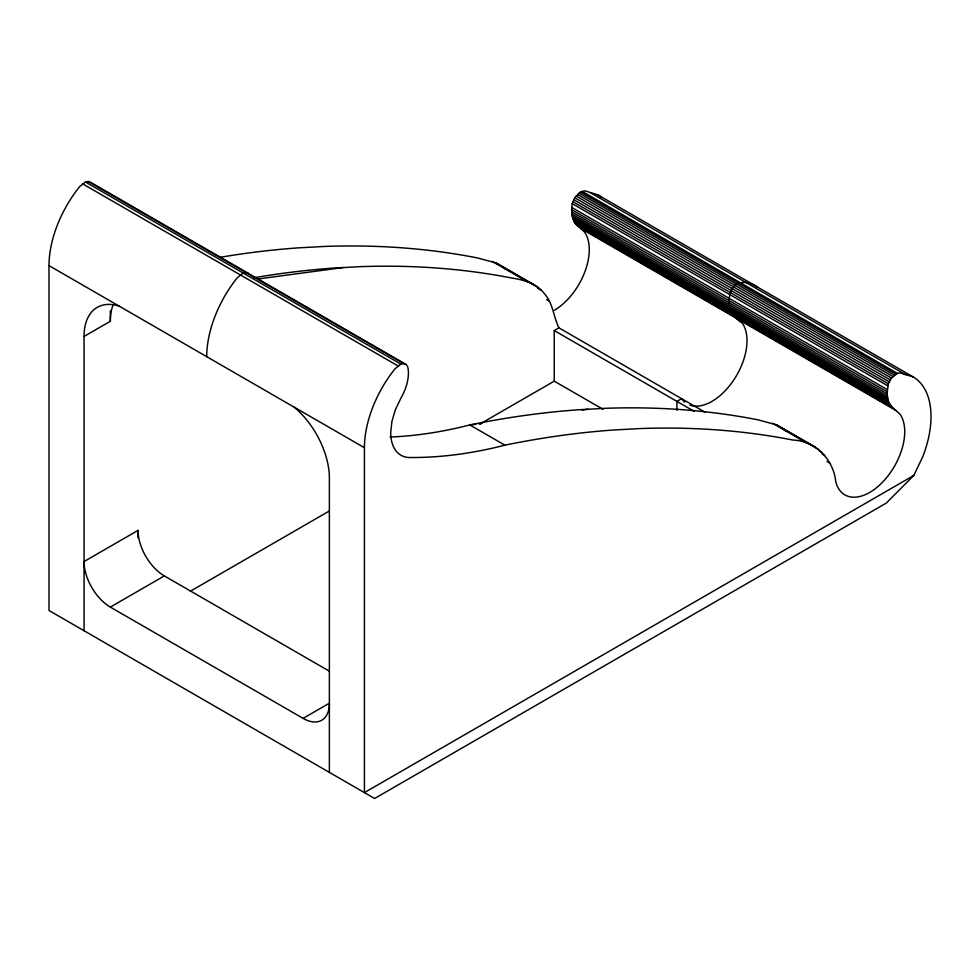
<?xml version="1.0" encoding="UTF-8"?>
<svg xmlns="http://www.w3.org/2000/svg" width="980" height="980" viewBox="0 0 980 980"><rect width="100%" height="100%" fill="white"/><g stroke="black" fill="none" stroke-linecap="round" stroke-linejoin="round"><path stroke-width="1.47" d="M554.239 310.329A49.564 28.616 -60 0 0 584.582 232.101L574.574 222.558L572.087 215.87L571.634 209.671L572.222 203.644L574.782 197.776L580.466 192.031L584.901 190.818L597.604 194.738L913.042 376.859A86.742 50.078 -60 0 1 922.78 456.717L913.789 475.435L886.312 503.071L374.617 798.492L49 610.503L49 265.617A86.742 50.078 -60 0 1 79.662 186.58L85.481 181.998L88.31 181.508L90.638 182.341L406.075 364.45L407.631 366.508L408.244 369.546A35.942 20.752 -60 0 1 400.979 398.015L395.418 409.603L391.914 421.388L390.714 432.56A49.564 28.616 -60 0 0 408.244 457.488A724.992 418.583 -60 0 0 504.859 445.165A1629.85 940.996 -60 0 1 614.056 429.963L640.651 428.542A1629.85 940.996 -60 0 1 793.041 440.069C815.801 440.89 833.649 459.865 835.817 481.988A49.564 28.616 -60 0 0 883.078 481.621A49.564 28.616 -60 0 0 900.02 414.209L892.008 407.178L888.493 401.592L887.072 393.935L888.284 383.768L891.469 378.109L897.435 373.392L900.338 372.927L913.042 376.859M406.075 364.45L403.736 363.617L400.906 364.119L395.099 368.688A86.742 50.078 -60 0 0 364.425 447.725L364.425 792.612L913.789 475.435M84.047 630.728L84.047 336.446L110.336 321.269A63.504 36.664 60 0 1 112.859 305.564M329.366 671.19L164.334 575.909A37.179 21.462 60 0 1 138.045 530.376L84.047 561.552A37.179 21.462 60 0 0 110.336 607.086L303.102 718.377L329.439 703.162A37.179 21.462 60 0 1 303.102 718.377M480.127 423.936L554.239 381.147L554.239 330.566L558.931 327.847L705.343 412.384M110.336 607.086L164.334 575.909M190.328 591.246L329.28 511.033M257.764 279.018L342.682 267.601M475.815 424.328L469.812 424.928A724.992 418.583 -60 0 1 428.64 433.344L420.555 434.471A724.992 418.583 -60 0 1 390.04 437.031M478.84 423.911L481.878 423.507M581.949 410.057L588.012 409.248M558.931 327.847C553.369 316.748 553.1 303.212 544.353 293.596C536.832 283.698 524.41 279.998 512.663 278.197A1629.85 940.996 -60 0 0 360.26 266.658L333.666 268.079A1629.85 940.996 -60 0 0 253.612 277.805M818.643 449.452L776.466 424.818L757.993 419.832A1629.85 940.996 -60 0 0 605.603 408.305L579.009 409.726A1629.85 940.996 -60 0 0 469.812 424.928L504.859 445.165M538.253 287.581L496.076 262.946L477.615 257.961A1629.85 940.996 -60 0 0 325.213 246.421L298.618 247.842A1629.85 940.996 -60 0 0 220.01 257.324M248.357 273.396L246.029 272.562L243.199 273.065L237.381 277.634A86.742 50.078 -60 0 0 206.719 356.671M590.34 192.656L905.765 374.776M582.01 191.284L897.435 373.392M580.466 192.031L895.892 374.14M578.923 193.085L894.36 375.193M577.441 194.42L892.866 376.541M576.044 196L891.469 378.109M574.782 197.776L890.22 379.885M573.716 199.675L889.142 381.784M572.847 201.66L888.284 383.768M572.222 203.644L887.647 385.765M571.757 207.429L887.194 389.55M571.634 209.671L887.059 391.78M571.646 211.827L887.072 393.935M571.793 213.897L887.219 396.006M572.087 215.87L887.513 397.978M572.504 217.732L887.941 399.84M573.067 219.471L888.493 401.592M573.753 221.088L889.191 403.197M574.574 222.558L889.999 404.679M575.517 223.893L890.942 406.002M576.571 225.069L892.008 407.178M577.747 226.086L894.446 409.052M580.528 228.328L895.953 410.436M496.076 262.946L534.811 285.168M776.466 424.818L815.201 447.052M492.168 261.378L527.216 281.615M772.546 423.25L807.594 443.487M537.542 288.144L541.438 290.386M819.231 450.763L821.816 452.27M822.134 453.973L824.731 455.467M546.693 299.611L549.29 301.105M827.083 461.482L829.68 462.989M554.239 330.566L694.048 411.282M554.239 381.147L603.043 409.322M88.31 181.508L403.736 363.617M85.481 181.998L400.906 364.119M82.479 183.762L397.917 365.871M49 265.617L364.425 447.725M783.596 429.228L785.715 431.09M503.206 267.344L505.325 269.218M676.898 410.314L676.898 401.384L681.602 398.676A49.564 28.616 -60 0 0 684.714 402.106M329.378 772.375L329.378 478.081A63.504 36.664 60 0 0 294.331 407.264M138.045 530.376L138.045 537.971M110.336 310.844L110.336 321.269M597.604 194.738A86.742 50.078 -60 0 1 601.206 197.201M84.047 336.446A63.504 36.664 60 0 1 119.095 306.091M689.895 405.095A49.564 28.616 -60 0 0 734.706 378.55A49.564 28.616 -60 0 0 742.301 323.155C732.44 317.3 726.817 306.115 729.941 294.711C732.82 281.346 744.58 279.655 755.323 285.793A86.742 50.078 -60 0 1 757.761 287.373"/></g></svg>
